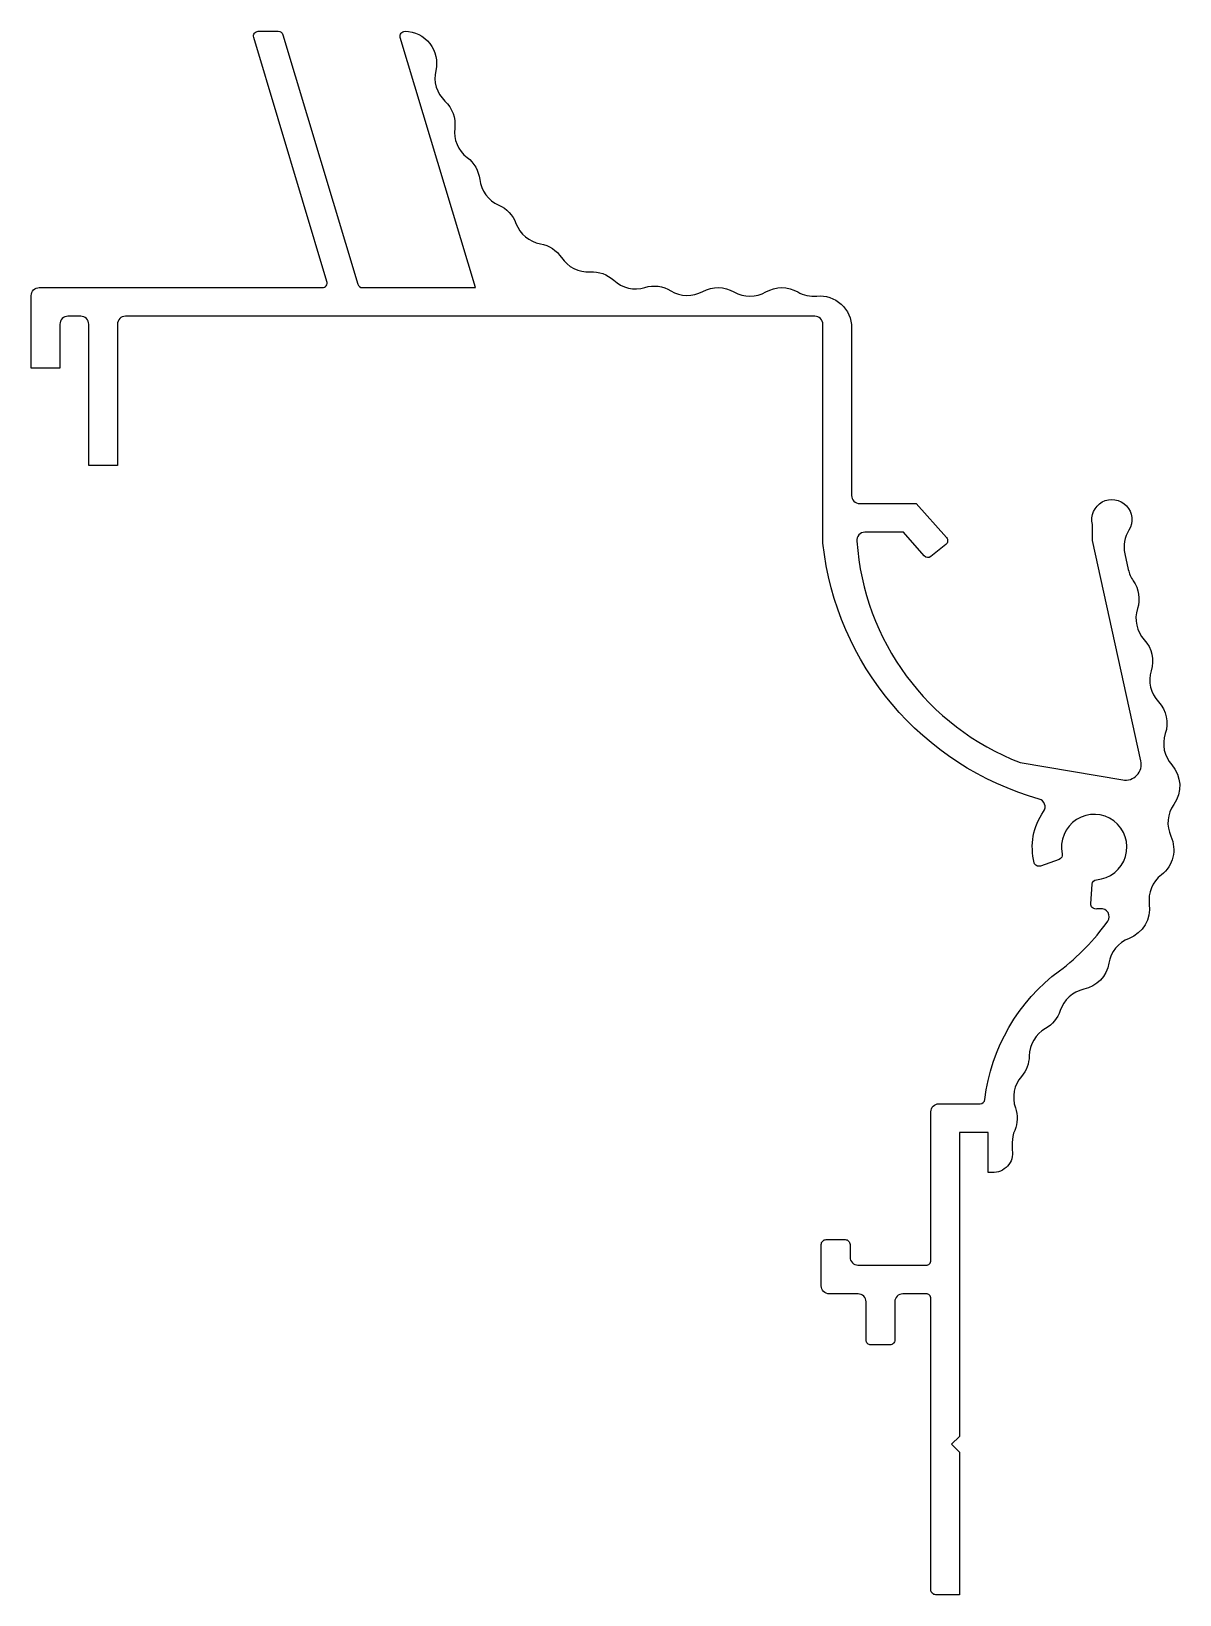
# Model space of a CAD drawing. Extents: x 600.2 to 672.2, y -43.3 to 54.7.
import ezdxf

# ---------------------------------------------------------------- set-up
doc = ezdxf.new("R2010")
doc.units = 0
doc.layers.add('1', color=7, linetype='CONTINUOUS')

msp = doc.modelspace()

# ---------------------------------------------------------------- linework, layer by layer
at = {"layer": '1', "color": 0, "linetype": 'CONTINUOUS', "ltscale": 2}
msp.add_lwpolyline([(603.811, 36.312, 0.414214), (603.311, 36.812), (602.511, 36.812, 0.414214), (602.011, 36.312), (602.011, 33.572), (600.211, 33.572), (600.211, 38.112, -0.414214), (600.711, 38.612), (618.461, 38.612, 0.502443), (618.749, 38.998), (614.158, 54.293, -0.502443), (614.445, 54.679), (615.698, 54.679, -0.331166), (615.985, 54.465), (620.68, 38.826, 0.331166), (620.967, 38.612), (628.053, 38.612), (623.346, 54.293, -0.51023), (623.641, 54.679, -0.480957), (625.568, 52.219, 0.267949), (626.143, 50.304, -0.238558), (626.757, 48.606, 0.267949), (627.539, 46.765, -0.2057), (628.324, 45.395, 0.267949), (629.514, 43.788, -0.205668), (630.597, 42.639, 0.267949), (632.13, 41.355, -0.205668), (633.451, 40.491, 0.267949), (635.242, 39.601, -0.205668), (636.729, 39.069, 0.267949), (638.678, 38.622, -0.214784), (640.308, 38.417, 0.267949), (642.307, 38.368, -0.261378), (644.264, 38.344, 0.267949), (646.264, 38.344, -0.267949), (648.264, 38.344, 0.155453), (649.451, 38.085, -0.441805), (651.637, 36.094), (651.637, 25.578, 0.414214), (652.137, 25.078), (655.695, 25.078), (657.583, 22.938, -0.428414), (657.546, 22.505), (656.608, 21.755, -0.400154), (656.195, 21.79), (654.882, 23.278), (652.469, 23.278, 0.454719), (651.974, 22.71, 0.29232), (662.204, 8.839), (668.632, 7.752, 0.531631), (669.775, 8.952), (666.74, 22.769), (666.74, 23.769, -1.511332), (669.021, 23.416, 0.195268), (668.767, 21.933), (668.984, 20.943, 0.09775), (669.294, 20.233, -0.232393), (669.556, 18.489, 0.267949), (669.985, 16.536, -0.265244), (670.42, 14.601, 0.267965), (670.869, 12.652, -0.274557), (671.303, 10.656, 0.267981), (671.704, 8.697, -0.348826), (671.839, 6.213, 0.267949), (671.652, 4.221, -0.348805), (671.058, 1.806, 0.267949), (670.3, -0.045, -0.348805), (669.029, -2.184, 0.267949), (667.766, -3.734, -0.310424), (666.201, -5.372, 0.267949), (664.711, -6.706, -0.18746), (663.792, -7.826, 0.267949), (662.772, -9.546, -0.177745), (662.283, -10.835, 0.267949), (661.903, -12.799, -0.182909), (661.861, -14.214, 0.098114), (661.71, -14.976), (661.71, -15.452, -0.484244), (660.445, -16.846), (660.208, -16.846), (660.208, -14.346), (658.408, -14.346), (658.408, -33.393), (657.908, -33.893), (658.408, -34.393), (658.408, -43.32), (656.908, -43.32, -0.414214), (656.608, -43.02), (656.608, -24.761, 0.414214), (656.308, -24.461), (654.844, -24.461, 0.414214), (654.344, -24.961), (654.344, -27.361, -0.414214), (654.044, -27.661), (652.844, -27.661, -0.414214), (652.544, -27.361), (652.544, -24.961, 0.414214), (652.044, -24.461), (650.237, -24.461, -0.414214), (649.737, -23.961), (649.737, -21.361, -0.414214), (650.037, -21.061), (651.237, -21.061, -0.414214), (651.537, -21.361), (651.537, -22.161, 0.414214), (652.037, -22.661), (656.308, -22.661, 0.414214), (656.608, -22.361), (656.608, -13.046, -0.414214), (657.108, -12.546), (659.695, -12.546, 0.379887), (659.993, -12.282, -0.206238), (664.676, -4.204, 0.08059), (667.69, -1.104, 0.641215), (667.23, -0.32, -0.018217), (666.948, -0.338, -0.439006), (666.641, -0.021), (666.712, 1.214, -0.377199), (666.99, 1.496, 2.676309), (664.841, 3.111, -0.377199), (664.647, 2.765), (663.481, 2.354, -0.439006), (663.091, 2.561, -0.221211), (663.677, 5.781, 0.517617), (663.405, 6.551, -0.305419), (649.837, 22.59), (649.837, 36.312, 0.414214), (649.337, 36.812), (606.111, 36.812, 0.414214), (605.611, 36.312), (605.611, 27.466), (603.811, 27.466)], format="xyb", close=True, dxfattribs=at)

doc.saveas('drawing.dxf')
